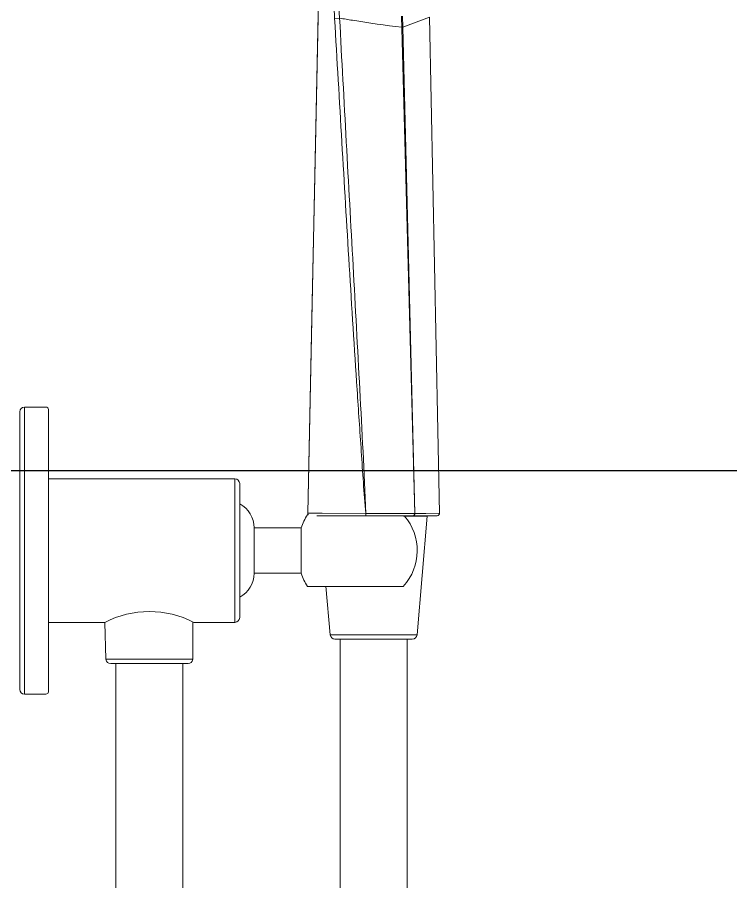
# Model space of a CAD drawing. Header units: millimetres. Extents: x 0 to 460316, y -63250 to 103204.
# Drawn here: x 202043.5 to 202192.7, y 47522.3 to 47702.9 of the extents above; entities that cross this region are included whole.
import ezdxf
from ezdxf.enums import TextEntityAlignment as Align

# ---------------------------------------------------------------- set-up
doc = ezdxf.new("R2010")
doc.units = ezdxf.units.MM
doc.header["$LTSCALE"] = 25
doc.layers.add('F-SYM', color=7, linetype='Continuous')
doc.layers.add('FORM(YOURNAME)-11', color=1, linetype='Continuous')
doc.styles.add('YOURNAME', font='HY울릉도M.TTF')

# ---------------------------------------------------------------- blocks, each defined once
blk = doc.blocks.new('FORM-PLAN')
at = {"layer": 'FORM(YOURNAME)-11', "color": 14}
blk.add_line((1345.81, 24893.39), (10555.81, 24893.39), dxfattribs=at)
at = {"layer": 'FORM(YOURNAME)-11', "color": 3, "style": 'YOURNAME'}
for tag, height, p in [('1', 450.5, (9905.31, 18187.7)), ('2', 450.5, (9905.31, 17544.13)), ('3', 450.5, (9905.31, 16256.99)), ('4', 450.5, (9905.31, 14326.27)), ('5', 514.86, (9905.31, 12009.42)), ('6', 514.86, (9905.31, 9756.92)), ('7', 514.86, (9905.31, 7504.42)), ('8', 514.86, (9905.31, 5251.92)), ('9', 514.86, (9905.31, 2999.42)), ('10', 514.86, (5655.02, 811.27)), ('11', 514.86, (9905.31, 746.92)), ('12', 514.86, (5655.02, -1441.23)), ('13', 514.86, (9905.31, -1441.23))]:
    blk.add_attdef(tag, text='', height=height, dxfattribs=at).set_placement(p, align=Align.MIDDLE_RIGHT)

msp = doc.modelspace()

# ---------------------------------------------------------------- linework, layer by layer
at = {"color": 7, "linetype": 'Continuous', "lineweight": 20}
for p, q in [((202104.23, 47599.28), (202106.51, 47709.66)), ((202109.84, 47702.71), (202109.71, 47705.11)), ((202110.75, 47705.15), (202110.88, 47702.76)), ((202109.84, 47702.71), (202110.88, 47702.76)), ((202126.59, 47599.27), (202123.81, 47703.19)), ((202124.11, 47700.86), (202124.05, 47703.2)), ((202129.69, 47702.94), (202124.11, 47700.86)), ((202131.75, 47599.28), (202129.69, 47702.94)), ((202123.87, 47700.85), (202124.08, 47700.86)), ((202126.63, 47599.27), (202124.11, 47700.86)), ((202044.99, 47621.49), (202044.99, 47561.49)), ((202049.49, 47621.49), (202044.99, 47621.49)), ((202043.99, 47562.49), (202043.99, 47620.49)), ((202049.99, 47561.99), (202049.99, 47620.99)), ((202049.99, 47617.99), (202049.99, 47564.99)), ((202049.99, 47606.49), (202088.99, 47606.49)), ((202088.99, 47576.49), (202088.99, 47606.49)), ((202089.99, 47577.49), (202089.99, 47605.49)), ((202104.17, 47598.99), (202104.32, 47598.99)), ((202104.23, 47599.28), (202104.23, 47599.28)), ((202104.23, 47599.28), (202107.21, 47599.28)), ((202104.26, 47599.11), (202104.23, 47599.28)), ((202106.12, 47598.76), (202106.15, 47598.76)), ((202106.15, 47598.76), (202131.25, 47598.76)), ((202107.16, 47599.28), (202116.34, 47599.26)), ((202116.38, 47599.26), (202116.34, 47599.26)), ((202116.38, 47599.26), (202116.36, 47598.76)), ((202126.59, 47599.27), (202116.38, 47599.26)), ((202129.21, 47598.66), (202124.21, 47598.66)), ((202126.63, 47599.27), (202126.59, 47599.27)), ((202128.79, 47599.27), (202126.63, 47599.27)), ((202129.21, 47598.66), (202127.07, 47573.9)), ((202128.92, 47599.27), (202128.79, 47599.27)), ((202131.75, 47599.28), (202128.91, 47599.27)), ((202092.99, 47596.24), (202092.99, 47586.74)), ((202092.99, 47596.24), (202102.82, 47596.24)), ((202102.82, 47586.74), (202102.82, 47596.24)), ((202092.99, 47586.74), (202102.82, 47586.74)), ((202124.21, 47583.99), (202104.17, 47583.99)), ((202108.03, 47584.03), (202108.91, 47573.9)), ((202049.99, 47576.49), (202061.81, 47576.49)), ((202061.81, 47576.49), (202062.03, 47568.78)), ((202080.19, 47576.49), (202080.19, 47568.78)), ((202080.41, 47576.49), (202088.99, 47576.49)), ((202108.91, 47573.9), (202127.07, 47573.9)), ((202109.91, 47572.99), (202126.07, 47572.99)), ((202110.99, 47572.99), (202110.99, 46922.99)), ((202110.99, 47572.99), (202110.99, 46922.99)), ((202124.99, 47572.99), (202124.99, 46922.99)), ((202124.99, 47572.99), (202124.99, 46922.99)), ((202062.03, 47568.78), (202080.19, 47568.78)), ((202063.03, 47567.86), (202079.19, 47567.86)), ((202064.11, 47567.86), (202064.11, 47394.41)), ((202078.11, 47567.86), (202078.11, 47394.41)), ((202049.49, 47561.49), (202044.99, 47561.49))]:
    msp.add_line(p, q, dxfattribs=at)
for points in [[(202106.51, 47709.66), (202105.82, 47676.16), (202105.07, 47640.19), (202104.23, 47599.28)], [(202104.23, 47599.28), (202104.24, 47599.15), (202104.32, 47598.99)], [(202131.24, 47598.76), (202131.46, 47598.81), (202131.64, 47598.95), (202131.74, 47599.15), (202131.75, 47599.28)]]:
    msp.add_lwpolyline(points, dxfattribs=at)
for centre, radius, start, end in [((202044.99, 47620.49), 1, 90, 180), ((202049.49, 47620.99), 0.5, 0, 90), ((202088.99, 47605.49), 1, 0, 90), ((202087.3, 47596.24), 5.69, 0, 61.6537), ((202115.99, 47591.49), 14, 147.6076, 160.1666), ((202104.78, 47599.29), 0.552, 198.8155, 208.9087), ((202104.75, 47599.27), 0.52, 208.9414, 213.8254), ((202115.99, 47591.49), 11.12, 317.608, 40.9028), ((202128.91, 47598.69), 0.3, 355.054, 15.5178), ((202087.3, 47586.74), 5.69, 298.3463, 0), ((202115.99, 47591.49), 14, 199.8334, 212.3924), ((202071.11, 47558.27), 20.46, 62.9503, 117.0497), ((202088.99, 47577.49), 1, 270, 0), ((202109.91, 47573.99), 1, 184.946, 270), ((202126.07, 47573.99), 1, 270, 355.054), ((202063.03, 47568.86), 1, 184.946, 270), ((202079.19, 47568.86), 1, 270, 355.054), ((202044.99, 47562.49), 1, 180, 270), ((202049.49, 47561.99), 0.5, 270, 0)]:
    msp.add_arc(centre, radius, start, end, dxfattribs=at)
for points, knots in [([(202116.34, 47599.26), (202115.97, 47603.56), (202115.42, 47612.18), (202114.23, 47629.42), (202112.35, 47659.6), (202110.84, 47685.47), (202109.84, 47702.71)], [0, 0, 0, 0, 0.124991, 0.249989, 0.49999, 1, 1, 1, 1]), ([(202110.88, 47702.76), (202111.78, 47702.6), (202116.1, 47701.88), (202120.44, 47701.29), (202123.87, 47700.85)], [0, 0, 0, 0, 0.209114, 1, 1, 1, 1]), ([(202110.88, 47702.76), (202111.79, 47685.51), (202113.24, 47659.64), (202115.1, 47625.14), (202116.01, 47607.89), (202116.38, 47599.26)], [0, 0, 0, 0, 0.500003, 0.750003, 1, 1, 1, 1]), ([(202126.63, 47599.27), (202126.63, 47599.21), (202126.6, 47599), (202126.42, 47598.76), (202126.27, 47598.76)], [0, 0, 0, 0, 0.298379, 1, 1, 1, 1]), ([(202126.27, 47598.76), (202126.31, 47598.76), (202126.52, 47598.85), (202126.6, 47599.1), (202126.59, 47599.27)], [0, 0, 0, 0, 0.199223, 1, 1, 1, 1])]:
    msp.add_open_spline(points, degree=3, knots=knots, dxfattribs=at)

# ---------------------------------------------------------------- block references
at = {"layer": 'F-SYM', "xscale": 0.2500000000000001, "yscale": 0.2500000000000001, "zscale": 0.2500000000000001}
msp.add_blockref('FORM-PLAN', (201462.45, 41384.91), dxfattribs=at)

doc.saveas('drawing.dxf')
